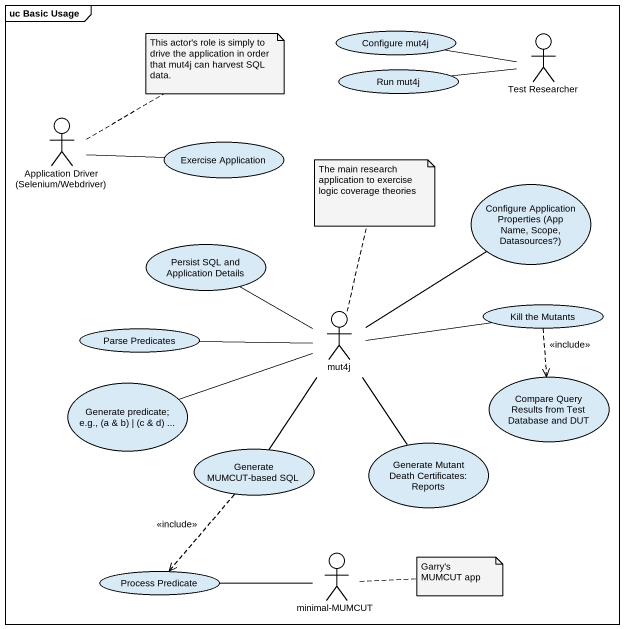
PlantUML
@startuml
mainframe uc Basic Usage
usecase "Configure mut4j" as Configure_mut4j
actor "Test Researcher" as Test_Researcher
usecase "Run mut4j" as Run_mut4j
actor "Application Driver (Selenium/Webdriver)" as Application_Driver_Selenium
usecase "Exercise Application" as Exercise_Application
usecase "Configure Application Properties (App Name, Scope, Datasources?)" as Configure_Application
usecase "Persist SQL and Application Details" as Persist_SQL_and_Application
usecase "Kill the Mutants" as Kill_the_Mutants
usecase "Parse Predicates" as Parse_Predicates
actor mut4j
usecase "Generate predicate; e.g., (a & b) | (c & d) ..." as Generate_predicate_e_g_a_b
usecase "Compare Query Results from Test Database and DUT" as Compare_Query_Results_from
usecase "Generate MUMCUT-based SQL" as Generate_MUMCUT_based_SQL
usecase "Generate Mutant Death Certificates: Reports" as Generate_Mutant_Death
usecase "Process Predicate" as Process_Predicate
actor "minimal-MUMCUT" as minimal_MUMCUT
Test_Researcher -left- Configure_mut4j
Test_Researcher -left- Run_mut4j
Application_Driver_Selenium -right- Exercise_Application
Kill_the_Mutants ..> Compare_Query_Results_from : <<include>>
mut4j -up- Configure_Application
mut4j -left- Persist_SQL_and_Application
mut4j -right- Kill_the_Mutants
mut4j -left- Parse_Predicates
mut4j -left- Generate_predicate_e_g_a_b
mut4j -- Generate_MUMCUT_based_SQL
mut4j -- Generate_Mutant_Death
Generate_MUMCUT_based_SQL ..> Process_Predicate : <<include>>
minimal_MUMCUT -left- Process_Predicate
note right of Application_Driver_Selenium : This actor's role is simply to drive the application in order that mut4j can harvest SQL data.
note top of mut4j : The main research application to exercise logic coverage theories
note right of minimal_MUMCUT : Garry's MUMCUT app
@enduml
